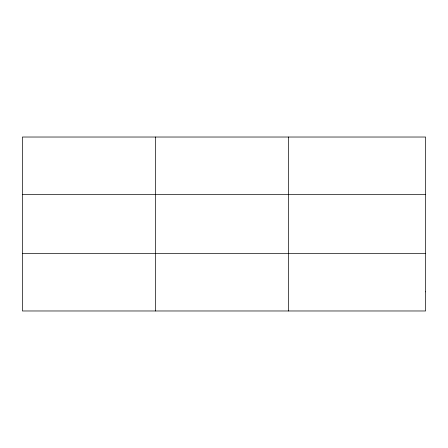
<?xml version="1.0" encoding="UTF-8"?>
<svg xmlns="http://www.w3.org/2000/svg" width="448" height="448" viewBox="0 0 448 448"><rect width="100%" height="100%" fill="white"/><g stroke="black" fill="none" stroke-linecap="round" stroke-linejoin="round"><path stroke-width="0.67" d="M155.456 310.974L155.456 137.026M288.512 310.974L288.512 137.026M22.4 194.432L425.6 194.432M22.4 253.568L425.6 253.568M425.6 291.838L425.6 310.974L22.4 310.974L22.4 137.026L425.6 137.026L425.6 291.838"/></g></svg>
